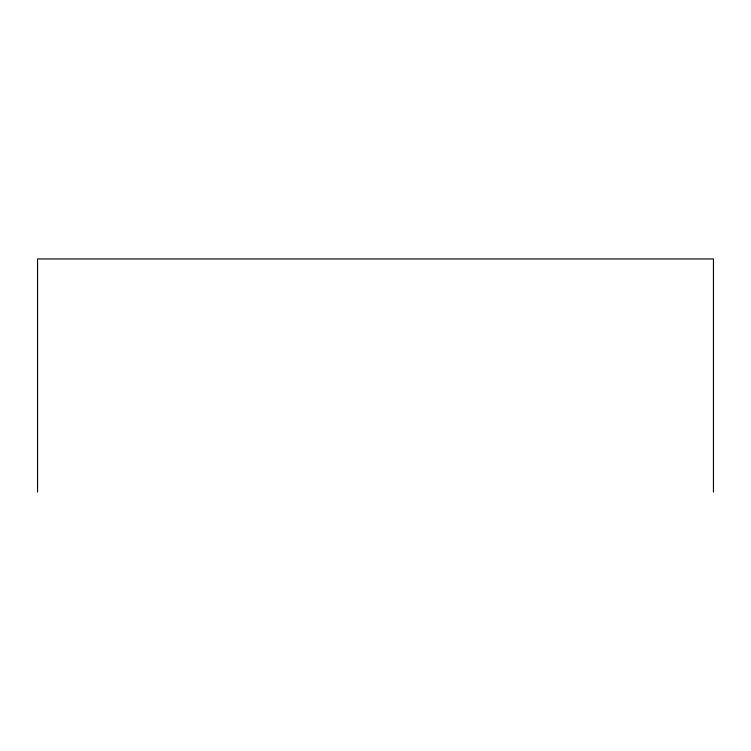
<?xml version="1.0" encoding="UTF-8"?>
<svg xmlns="http://www.w3.org/2000/svg" width="751" height="751" viewBox="0 0 751 751"><rect width="100%" height="100%" fill="white"/><g stroke="black" fill="none" stroke-linecap="round" stroke-linejoin="round"><path stroke-width="1.13" d="M713.45 492.046L713.45 258.954L37.55 258.954L37.55 492.046"/></g></svg>
